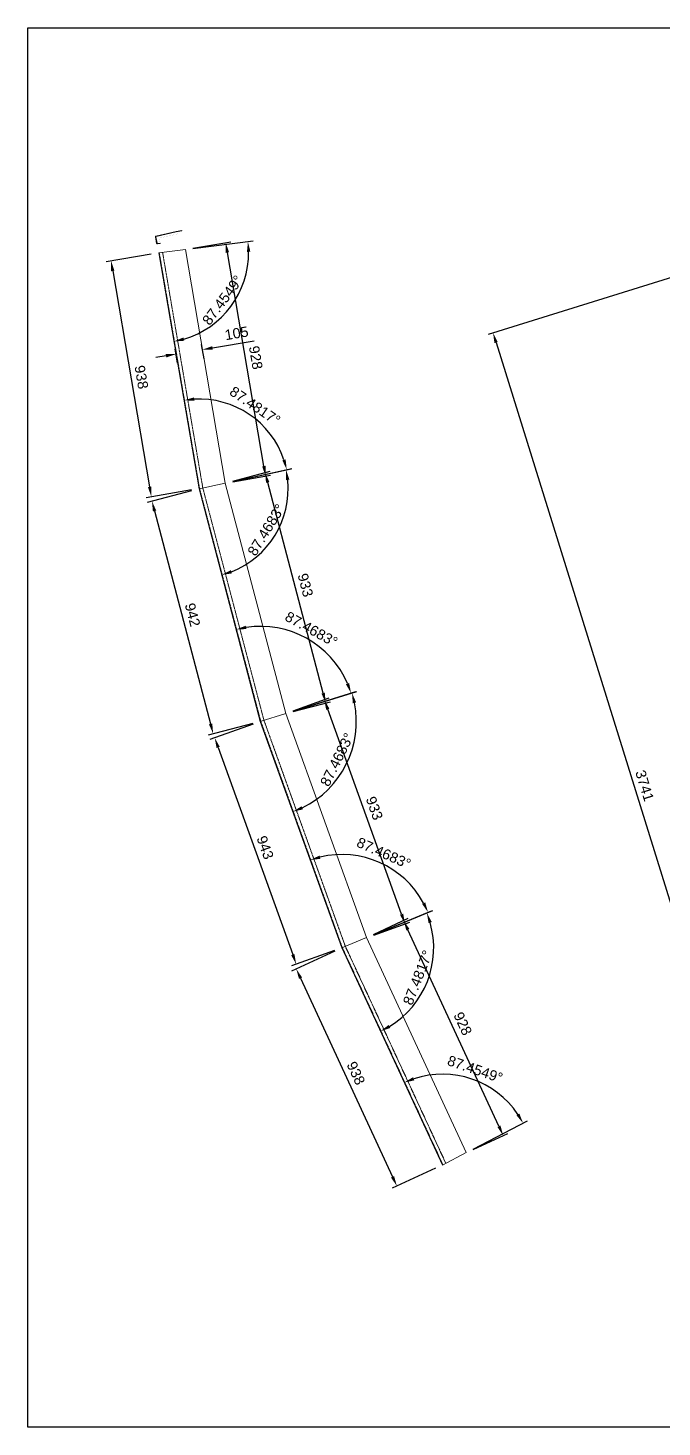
# Model space of a CAD drawing. Header units: inches. Extents: x 19267 to 40087, y 4081 to 15521.
# Drawn here: x 33526 to 36010, y 10041 to 15521 of the extents above; entities that cross this region are included whole.
import ezdxf

# ---------------------------------------------------------------- set-up
doc = ezdxf.new("R2010")
doc.units = ezdxf.units.IN
doc.header["$MEASUREMENT"] = 0
doc.linetypes.add('HIDDENNEW0', pattern=[4.5, 1.5, -1.5, 1.5])
doc.layers.get('DEFPOINTS').update_dxf_attribs({"color": 251})
doc.layers.add('20-TEXT', color=3, linetype='Continuous')
doc.layers.add('VELFAC_ALU', color=4, linetype='Continuous', lineweight=0)
doc.layers.add('vport', color=6, linetype='Continuous', plot=False)
doc.styles.get("Standard").update_dxf_attribs({"font": 'arial.ttf'})
doc.dimstyles.new('20-TEXT', dxfattribs={"dimscale": 20, "dimtxt": 2, "dimasz": 2, "dimexe": 1, "dimexo": 1.5, "dimgap": 1, "dimtad": 1, "dimdec": 0, "dimzin": 0, "dimdsep": 46, "dimtxsty": 'Standard', "dimcen": 0.09, "dimadec": 4, "dimazin": 0, "dimtfac": 1, "dimtdec": 0, "dimtofl": 0, "dimtmove": 0, "dimatfit": 3, "dimfxl": 1, "dimtolj": 1, "dimtzin": 0, "dimarcsym": 0})

# ---------------------------------------------------------------- blocks, each defined once
blk = doc.blocks.new('*D35')
at = {"layer": '20-TEXT', "color": 0, "lineweight": -2, "transparency": 16777216}
for p, q in [((36357, 14640.8), (35329, 14321.1)), ((35359.9, 14288.9), (36446.9, 10793.2)), ((37467.7, 11068.7), (36439.6, 10749.1))]:
    blk.add_line(p, q, dxfattribs=at)
at = {"layer": '20-TEXT', "color": 0, "transparency": 16777216}
for points in [[(35366.3, 14290.9), (35353.6, 14286.9), (35348.1, 14327.1)], [(36453.2, 10795.2), (36440.5, 10791.2), (36458.7, 10755)]]:
    blk.add_solid(points, dxfattribs=at)
at = {"layer": 'DEFPOINTS', "color": 0, "transparency": 16777216}
for p in [(36385.6, 14649.7), (37496.3, 11077.6), (36458.7, 10755)]:
    blk.add_point(p, dxfattribs=at)
at = {"layer": '20-TEXT', "color": 0, "transparency": 16777216, "insert": (35942, 12553), "char_height": 40, "attachment_point": 5, "rotation": 287.272}
blk.add_mtext('\\A1;3741', dxfattribs=at)
blk = doc.blocks.new('*D160')
at = {"layer": '20-TEXT', "color": 0, "lineweight": -2, "transparency": 16777216}
for p, q in [((34009, 14635.7), (33832, 14605.5)), ((33858.5, 14569.4), (34002.9, 13724)), ((34166.9, 13711.5), (33989.9, 13681.3))]:
    blk.add_line(p, q, dxfattribs=at)
at = {"layer": '20-TEXT', "color": 0, "transparency": 16777216}
for points in [[(33865.1, 14570.5), (33851.9, 14568.3), (33851.8, 14608.8)], [(34009.4, 13725.2), (33996.3, 13722.9), (34009.6, 13684.6)]]:
    blk.add_solid(points, dxfattribs=at)
at = {"layer": 'DEFPOINTS', "color": 0, "transparency": 16777216}
for p in [(34038.6, 14640.7), (34196.4, 13716.5), (34009.6, 13684.6)]:
    blk.add_point(p, dxfattribs=at)
at = {"layer": '20-TEXT', "color": 0, "transparency": 16777216, "insert": (33970.5, 14153.5), "char_height": 40, "attachment_point": 5, "rotation": 279.6904}
blk.add_mtext('\\A1;938', dxfattribs=at)
blk = doc.blocks.new('*D161')
at = {"layer": '20-TEXT', "color": 0, "lineweight": -2, "transparency": 16777216}
for p, q in [((34167.5, 13708.7), (33992.7, 13662.8)), ((34022.2, 13629.2), (34241.6, 12795.1)), ((34407.2, 12797.3), (34232.5, 12751.3))]:
    blk.add_line(p, q, dxfattribs=at)
at = {"layer": '20-TEXT', "color": 0, "transparency": 16777216}
for points in [[(34028.6, 13630.9), (34015.7, 13627.5), (34012, 13667.8)], [(34248.1, 12796.8), (34235.2, 12793.4), (34251.8, 12756.4)]]:
    blk.add_solid(points, dxfattribs=at)
at = {"layer": 'DEFPOINTS', "color": 0, "transparency": 16777216}
for p in [(34196.5, 13716.4), (34436.3, 12804.9), (34251.8, 12756.4)]:
    blk.add_point(p, dxfattribs=at)
at = {"layer": '20-TEXT', "color": 0, "transparency": 16777216, "insert": (34171, 13222.4), "char_height": 40, "attachment_point": 5, "rotation": 284.7404}
blk.add_mtext('\\A1;942', dxfattribs=at)
blk = doc.blocks.new('*D162')
at = {"layer": '20-TEXT', "color": 0, "lineweight": -2, "transparency": 16777216}
for p, q in [((34408, 12794.8), (34239, 12733.9)), ((34271.3, 12703), (34563.6, 11891.5)), ((34727.4, 11907.9), (34558.3, 11847))]:
    blk.add_line(p, q, dxfattribs=at)
at = {"layer": '20-TEXT', "color": 0, "transparency": 16777216}
for points in [[(34277.6, 12705.3), (34265.1, 12700.8), (34257.8, 12740.7)], [(34569.9, 11893.7), (34557.3, 11889.2), (34577.1, 11853.8)]]:
    blk.add_solid(points, dxfattribs=at)
at = {"layer": 'DEFPOINTS', "color": 0, "transparency": 16777216}
for p in [(34436.3, 12804.9), (34755.6, 11918.1), (34577.1, 11853.8)]:
    blk.add_point(p, dxfattribs=at)
at = {"layer": '20-TEXT', "color": 0, "transparency": 16777216, "insert": (34455.5, 12310.9), "char_height": 40, "attachment_point": 5, "rotation": 289.8038}
blk.add_mtext('\\A1;943', dxfattribs=at)
blk = doc.blocks.new('*D163')
at = {"layer": '20-TEXT', "color": 0, "lineweight": -2, "transparency": 16777216}
for p, q in [((34728.4, 11905.5), (34559, 11827)), ((34594, 11799.1), (34954.4, 11021)), ((35122.5, 11054.7), (34953.1, 10976.3))]:
    blk.add_line(p, q, dxfattribs=at)
at = {"layer": '20-TEXT', "color": 0, "transparency": 16777216}
for points in [[(34600, 11801.9), (34587.9, 11796.3), (34577.2, 11835.4)], [(34960.5, 11023.8), (34948.4, 11018.2), (34971.3, 10984.7)]]:
    blk.add_solid(points, dxfattribs=at)
at = {"layer": 'DEFPOINTS', "color": 0, "transparency": 16777216}
for p in [(34755.6, 11918.1), (35149.7, 11067.3), (34971.3, 10984.7)]:
    blk.add_point(p, dxfattribs=at)
at = {"layer": '20-TEXT', "color": 0, "transparency": 16777216, "insert": (34810.9, 11427), "char_height": 40, "attachment_point": 5, "rotation": 294.8538}
blk.add_mtext('\\A1;938', dxfattribs=at)
blk = doc.blocks.new('*D164')
at = {"layer": '20-TEXT', "color": 0, "lineweight": -2, "transparency": 16777216}
for p, q in [((34880.1, 11970.6), (35015.9, 12033.6)), ((35371.1, 11219.1), (35014.5, 11988.9)), ((35270.2, 11128.3), (35406.1, 11191.2))]:
    blk.add_line(p, q, dxfattribs=at)
at = {"layer": '20-TEXT', "color": 0, "transparency": 16777216}
for points in [[(35020.6, 11991.7), (35008.5, 11986.1), (34997.7, 12025.2)], [(35377.1, 11221.9), (35365, 11216.3), (35387.9, 11182.8)]]:
    blk.add_solid(points, dxfattribs=at)
at = {"layer": 'DEFPOINTS', "color": 0, "transparency": 16777216}
for p in [(34997.7, 12025.2), (34852.8, 11958), (35243, 11115.7)]:
    blk.add_point(p, dxfattribs=at)
at = {"layer": '20-TEXT', "color": 0, "transparency": 16777216, "insert": (35229.5, 11621), "char_height": 40, "attachment_point": 5, "rotation": 294.8537}
blk.add_mtext('\\A1;928', dxfattribs=at)
blk = doc.blocks.new('*D165')
at = {"layer": '20-TEXT', "color": 0, "lineweight": -2, "transparency": 16777216}
for p, q in [((34564.8, 12846.3), (34705.9, 12897.1)), ((34989.7, 12049.8), (34700.6, 12852.7)), ((34881.1, 11968.2), (35022.1, 12019))]:
    blk.add_line(p, q, dxfattribs=at)
at = {"layer": '20-TEXT', "color": 0, "transparency": 16777216}
for points in [[(34706.9, 12854.9), (34694.3, 12850.4), (34687, 12890.3)], [(34996, 12052.1), (34983.4, 12047.6), (35003.2, 12012.2)]]:
    blk.add_solid(points, dxfattribs=at)
at = {"layer": 'DEFPOINTS', "color": 0, "transparency": 16777216}
for p in [(34687, 12890.3), (34536.6, 12836.1), (34852.8, 11958)]:
    blk.add_point(p, dxfattribs=at)
at = {"layer": '20-TEXT', "color": 0, "transparency": 16777216, "insert": (34883.2, 12464.9), "char_height": 40, "attachment_point": 5, "rotation": 289.8038}
blk.add_mtext('\\A1;933', dxfattribs=at)
blk = doc.blocks.new('*D166')
at = {"layer": '20-TEXT', "color": 0, "lineweight": -2, "transparency": 16777216}
for p, q in [((34328.2, 13746.4), (34474.5, 13784.9)), ((34682.4, 12915.9), (34465.3, 13741.1)), ((34565.6, 12843.8), (34711.9, 12882.3))]:
    blk.add_line(p, q, dxfattribs=at)
at = {"layer": '20-TEXT', "color": 0, "transparency": 16777216}
for points in [[(34471.7, 13742.8), (34458.8, 13739.4), (34455.1, 13779.8)], [(34688.9, 12917.6), (34676, 12914.2), (34692.6, 12877.2)]]:
    blk.add_solid(points, dxfattribs=at)
at = {"layer": 'DEFPOINTS', "color": 0, "transparency": 16777216}
for p in [(34455.1, 13779.8), (34299.1, 13738.7), (34536.6, 12836.1)]:
    blk.add_point(p, dxfattribs=at)
at = {"layer": '20-TEXT', "color": 0, "transparency": 16777216, "insert": (34613, 13338.8), "char_height": 40, "attachment_point": 5, "rotation": 284.7404}
blk.add_mtext('\\A1;933', dxfattribs=at)
blk = doc.blocks.new('*D167')
at = {"layer": '20-TEXT', "color": 0, "lineweight": -2, "transparency": 16777216}
for p, q in [((34172.5, 14658.9), (34320.4, 14684.1)), ((34450.2, 13805.1), (34307.4, 14641.3)), ((34328.7, 13743.8), (34476.7, 13769.1))]:
    blk.add_line(p, q, dxfattribs=at)
at = {"layer": '20-TEXT', "color": 0, "transparency": 16777216}
for points in [[(34314, 14642.5), (34300.9, 14640.2), (34300.7, 14680.8)], [(34456.8, 13806.2), (34443.7, 13804), (34457, 13765.7)]]:
    blk.add_solid(points, dxfattribs=at)
at = {"layer": 'DEFPOINTS', "color": 0, "transparency": 16777216}
for p in [(34142.9, 14653.8), (34300.7, 14680.8), (34299.1, 13738.7)]:
    blk.add_point(p, dxfattribs=at)
at = {"layer": '20-TEXT', "color": 0, "transparency": 16777216, "insert": (34418.7, 14230), "char_height": 40, "attachment_point": 5, "rotation": 279.6904}
blk.add_mtext('\\A1;928', dxfattribs=at)
blk = doc.blocks.new('*D168')
at = {"layer": '20-TEXT', "color": 0, "lineweight": -2, "transparency": 16777216}
blk.add_line((34172.7, 14657.6), (34407.9, 14687), dxfattribs=at)
blk.add_arc((34038.6, 14640.7), 352.1, 286.2021, 0.6334, dxfattribs=at)
at = {"layer": '20-TEXT', "color": 0, "transparency": 16777216}
for points in [[(34384.1, 14644.2), (34397.4, 14645.1), (34388, 14684.6)], [(34138.4, 14296.1), (34135.4, 14309.1), (34097.9, 14293.6)]]:
    blk.add_solid(points, dxfattribs=at)
at = {"layer": 'DEFPOINTS', "color": 0, "transparency": 16777216}
for p in [(34038.6, 14640.7), (34038.6, 14640.7), (34142.9, 14653.8), (34259.5, 14366.5), (34196.4, 13716.5)]:
    blk.add_point(p, dxfattribs=at)
at = {"layer": '20-TEXT', "color": 0, "transparency": 16777216, "insert": (34288.9, 14455), "char_height": 40, "attachment_point": 5, "rotation": 53.4178}
blk.add_mtext('\\A1;87.4549°', dxfattribs=at)
blk = doc.blocks.new('*D169')
at = {"layer": '20-TEXT', "color": 0, "lineweight": -2, "transparency": 16777216}
blk.add_line((34328.5, 13745.1), (34559.4, 13795.1), dxfattribs=at)
blk.add_arc((34196.4, 13716.5), 351.4, 18.7346, 93.1644, dxfattribs=at)
at = {"layer": '20-TEXT', "color": 0, "transparency": 16777216}
for points in [[(34177.8, 14060.7), (34176.3, 14074), (34137.3, 14062.9)], [(34535.6, 13831.2), (34522.8, 13827.6), (34539.9, 13790.8)]]:
    blk.add_solid(points, dxfattribs=at)
at = {"layer": 'DEFPOINTS', "color": 0, "transparency": 16777216}
for p in [(34038.6, 14640.7), (34460.1, 13948.8), (34196.4, 13716.5), (34196.4, 13716.5), (34299.1, 13738.7)]:
    blk.add_point(p, dxfattribs=at)
at = {"layer": '20-TEXT', "color": 0, "transparency": 16777216, "insert": (34415.8, 14041.1), "char_height": 40, "attachment_point": 5, "rotation": 325.9495}
blk.add_mtext('\\A1;87.4817°', dxfattribs=at)
blk = doc.blocks.new('*D170')
at = {"layer": '20-TEXT', "color": 0, "lineweight": -2, "transparency": 16777216}
blk.add_line((34328.5, 13745.1), (34557.2, 13794.6), dxfattribs=at)
blk.add_arc((34196.4, 13716.5), 349.1, 291.3082, 5.6408, dxfattribs=at)
at = {"layer": '20-TEXT', "color": 0, "transparency": 16777216}
for points in [[(34537.3, 13749.8), (34550.5, 13751.9), (34537.7, 13790.4)], [(34325.4, 13384.9), (34321.2, 13397.6), (34285.3, 13378.9)]]:
    blk.add_solid(points, dxfattribs=at)
at = {"layer": 'DEFPOINTS', "color": 0, "transparency": 16777216}
for p in [(34196.4, 13716.5), (34196.4, 13716.5), (34299.1, 13738.7), (34438.5, 13464.9), (34436.3, 12804.9)]:
    blk.add_point(p, dxfattribs=at)
at = {"layer": '20-TEXT', "color": 0, "transparency": 16777216, "insert": (34459.6, 13555.1), "char_height": 40, "attachment_point": 5, "rotation": 58.4745}
blk.add_mtext('\\A1;87.4683°', dxfattribs=at)
blk = doc.blocks.new('*D171')
at = {"layer": '20-TEXT', "color": 0, "lineweight": -2, "transparency": 16777216}
blk.add_line((34565.3, 12845.1), (34811, 12921.5), dxfattribs=at)
blk.add_arc((34436.3, 12804.9), 372.5, 23.4282, 98.5843, dxfattribs=at)
at = {"layer": '20-TEXT', "color": 0, "transparency": 16777216}
for points in [[(34382, 13166.7), (34379.3, 13179.8), (34341.5, 13165.2)], [(34784.3, 12955.4), (34771.8, 12950.7), (34791.9, 12915.5)]]:
    blk.add_solid(points, dxfattribs=at)
at = {"layer": 'DEFPOINTS', "color": 0, "transparency": 16777216}
for p in [(34196.4, 13716.5), (34693, 13074.8), (34536.6, 12836.1), (34436.3, 12804.9), (34436.3, 12804.9)]:
    blk.add_point(p, dxfattribs=at)
at = {"layer": '20-TEXT', "color": 0, "transparency": 16777216, "insert": (34636.4, 13166.1), "char_height": 40, "attachment_point": 5, "rotation": 331.0062}
blk.add_mtext('\\A1;87.4683°', dxfattribs=at)
blk = doc.blocks.new('*D172')
at = {"layer": '20-TEXT', "color": 0, "lineweight": -2, "transparency": 16777216}
blk.add_line((34565.3, 12845.1), (34814.5, 12922.6), dxfattribs=at)
blk.add_arc((34436.3, 12804.9), 376.1, 295.8998, 11.1761, dxfattribs=at)
at = {"layer": '20-TEXT', "color": 0, "transparency": 16777216}
for points in [[(34798.8, 12876.2), (34811.7, 12879.5), (34795.4, 12916.6)], [(34603.1, 12460.4), (34598, 12472.7), (34563.7, 12451.1)]]:
    blk.add_solid(points, dxfattribs=at)
at = {"layer": 'DEFPOINTS', "color": 0, "transparency": 16777216}
for p in [(34536.6, 12836.1), (34436.3, 12804.9), (34436.3, 12804.9), (34720, 12558), (34755.6, 11918.1)]:
    blk.add_point(p, dxfattribs=at)
at = {"layer": '20-TEXT', "color": 0, "transparency": 16777216, "insert": (34736.8, 12655.4), "char_height": 40, "attachment_point": 5, "rotation": 63.5379}
blk.add_mtext('\\A1;87.4683°', dxfattribs=at)
blk = doc.blocks.new('*D173')
at = {"layer": '20-TEXT', "color": 0, "lineweight": -2, "transparency": 16777216}
blk.add_line((34880.6, 11969.4), (35112, 12064.5), dxfattribs=at)
blk.add_arc((34755.6, 11918.1), 365.3, 28.6131, 103.5262, dxfattribs=at)
at = {"layer": '20-TEXT', "color": 0, "transparency": 16777216}
for points in [[(34672.1, 12266.8), (34668.3, 12279.6), (34631.9, 12261.8)], [(35082.3, 12095.9), (35070.2, 12090.1), (35093.5, 12056.9)]]:
    blk.add_solid(points, dxfattribs=at)
at = {"layer": 'DEFPOINTS', "color": 0, "transparency": 16777216}
for p in [(34436.3, 12804.9), (34983, 12203.9), (34852.8, 11958), (34755.6, 11918.1), (34755.6, 11918.1)]:
    blk.add_point(p, dxfattribs=at)
at = {"layer": '20-TEXT', "color": 0, "transparency": 16777216, "insert": (34920.2, 12288.9), "char_height": 40, "attachment_point": 5, "rotation": 336.0697}
blk.add_mtext('\\A1;87.4683°', dxfattribs=at)
blk = doc.blocks.new('*D174')
at = {"layer": '20-TEXT', "color": 0, "lineweight": -2, "transparency": 16777216}
blk.add_line((34880.6, 11969.4), (35107.2, 12062.5), dxfattribs=at)
blk.add_arc((34755.6, 11918.1), 360.1, 301.2215, 15.9678, dxfattribs=at)
at = {"layer": '20-TEXT', "color": 0, "transparency": 16777216}
for points in [[(35095.5, 12015), (35108.1, 12019.3), (35088.7, 12054.9)], [(34945.4, 11604.3), (34939.1, 11616), (34907, 11591.3)]]:
    blk.add_solid(points, dxfattribs=at)
at = {"layer": 'DEFPOINTS', "color": 0, "transparency": 16777216}
for p in [(34852.8, 11958), (34755.6, 11918.1), (34755.6, 11918.1), (35047, 11706.5), (35149.7, 11067.3)]:
    blk.add_point(p, dxfattribs=at)
at = {"layer": '20-TEXT', "color": 0, "transparency": 16777216, "insert": (35053.2, 11801.4), "char_height": 40, "attachment_point": 5, "rotation": 68.5947}
blk.add_mtext('\\A1;87.4817°', dxfattribs=at)
blk = doc.blocks.new('*D175')
at = {"layer": '20-TEXT', "color": 0, "lineweight": -2, "transparency": 16777216}
blk.add_line((35269.6, 11129.5), (35483.5, 11240.3), dxfattribs=at)
blk.add_arc((35149.7, 11067.3), 356, 33.8406, 108.4121, dxfattribs=at)
at = {"layer": '20-TEXT', "color": 0, "transparency": 16777216}
for points in [[(35039.7, 11398.9), (35034.8, 11411.3), (35000.1, 11390.3)], [(35451.1, 11269), (35439.6, 11262.2), (35465.7, 11231.1)]]:
    blk.add_solid(points, dxfattribs=at)
at = {"layer": 'DEFPOINTS', "color": 0, "transparency": 16777216}
for p in [(34755.6, 11918.1), (35345.9, 11364.3), (35243, 11115.7), (35149.7, 11067.3), (35149.7, 11067.3)]:
    blk.add_point(p, dxfattribs=at)
at = {"layer": '20-TEXT', "color": 0, "transparency": 16777216, "insert": (35277.9, 11442.4), "char_height": 40, "attachment_point": 5, "rotation": 341.1264}
blk.add_mtext('\\A1;87.4549°', dxfattribs=at)
blk = doc.blocks.new('*D191')
at = {"layer": '20-TEXT', "color": 0, "lineweight": -2, "transparency": 16777216}
for p, q in [((34112.5, 14208.2), (34103, 14263.6)), ((34216, 14225.9), (34206.5, 14281.3)), ((34249.3, 14268.3), (34411.9, 14296)), ((34067, 14237.2), (34027.5, 14230.4))]:
    blk.add_line(p, q, dxfattribs=at)
at = {"layer": '20-TEXT', "color": 0, "transparency": 16777216}
for points in [[(34248.2, 14274.8), (34250.4, 14261.7), (34209.9, 14261.5)], [(34065.8, 14243.7), (34068.1, 14230.6), (34106.4, 14243.9)]]:
    blk.add_solid(points, dxfattribs=at)
at = {"layer": 'DEFPOINTS', "color": 0, "transparency": 16777216}
for p in [(34209.9, 14261.5), (34221, 14196.3), (34117.5, 14178.6)]:
    blk.add_point(p, dxfattribs=at)
at = {"layer": '20-TEXT', "color": 0, "transparency": 16777216, "insert": (34343.5, 14325.3), "char_height": 40, "attachment_point": 5, "rotation": 9.6769}
blk.add_mtext('\\A1;105', dxfattribs=at)

msp = doc.modelspace()

# ---------------------------------------------------------------- hatches: boundary and pattern name
at = {"layer": 'VELFAC_ALU', "linetype": 'Continuous'}
h = msp.add_hatch(color=256, dxfattribs=at)
h.dxf.hatch_style = 1
h.paths.add_polyline_path([(34027.7, 14706.3, 0.389325), (34025.7, 14703.2), (34030.2, 14677.5, 0.414214), (34033.3, 14675.3), (34043.9, 14677.1), (34043.6, 14678.9), (34033, 14677, -0.414214), (34031.9, 14677.8), (34027.5, 14703.5, -0.378974), (34028.1, 14704.5), (34107.3, 14722.7), (34129.5, 14726.6), (34129.2, 14728.3), (34107, 14724.5)])

# ---------------------------------------------------------------- linework, layer by layer
at = {"layer": 'VELFAC_ALU', "ltscale": 15}
for p, q in [((34142.9, 14653.8), (34038.6, 14640.7)), ((34299.1, 13738.7), (34196.4, 13716.5)), ((34536.6, 12836.1), (34436.3, 12804.9)), ((34852.8, 11958), (34755.6, 11918.1)), ((35243, 11115.7), (35149.7, 11067.3))]:
    msp.add_line(p, q, dxfattribs=at)
at = {"layer": 'VELFAC_ALU'}
for p, q in [((34038.6, 14640.7), (34196.4, 13716.5)), ((34142.9, 14653.8), (34299.1, 13738.7)), ((34196.4, 13716.5), (34436.3, 12804.9)), ((34299.1, 13738.8), (34536.6, 12836.1)), ((34536.6, 12836.1), (34852.8, 11958)), ((34436.3, 12804.9), (34755.6, 11918.1)), ((34852.8, 11958), (35243, 11115.7)), ((34755.6, 11918.1), (35149.7, 11067.3))]:
    msp.add_line(p, q, dxfattribs=at)
at = {"layer": 'VELFAC_ALU', "linetype": 'HIDDENNEW0'}
for p, q in [((34040.6, 14641.1), (34198.4, 13716.9)), ((34053.5, 14642.6), (34211.1, 13719.7)), ((34198.4, 13717), (34438.2, 12805.5)), ((34211.1, 13719.7), (34450.6, 12809.4)), ((34438.1, 12805.6), (34757.5, 11918.8)), ((34450.6, 12809.4), (34769.5, 11923.8)), ((34757.4, 11918.9), (35151.5, 11068.2)), ((34769.5, 11923.8), (35163, 11074.2))]:
    msp.add_line(p, q, dxfattribs=at)
at = {"layer": 'VELFAC_ALU', "linetype": 'Continuous'}
msp.add_lwpolyline([(34043.9, 14677.1), (34033.3, 14675.3, -0.414214), (34030.2, 14677.5), (34025.7, 14703.2, -0.389325), (34027.7, 14706.3), (34107, 14724.5), (34129.2, 14728.3), (34129.5, 14726.6), (34107.3, 14722.7), (34028.1, 14704.5, 0.378974), (34027.5, 14703.5), (34031.9, 14677.8, 0.414214), (34033, 14677), (34043.6, 14678.9)], format="xyb", close=True, dxfattribs=at)
at = {"layer": 'VELFAC_ALU', "linetype": 'Continuous', "const_width": 0.225}
msp.add_lwpolyline([(34043.6, 14678.9), (34040.3, 14698.1), (34115.9, 14715.5), (34114.4, 14723.9)], dxfattribs=at)
at = {"layer": 'vport', "ltscale": 5}
msp.add_lwpolyline([(33526.3, 15521.3), (40087.1, 15521.3), (40087.1, 10040.9), (33526.3, 10040.9)], close=True, dxfattribs=at)

# ---------------------------------------------------------------- dimensions: what is measured, and where the dimension line sits
at = {"layer": '20-TEXT'}
for p1, p2, distance, picture, middle in [((34038.6, 14640.7), (34196.4, 13716.5), -189.5, '*D160', (33970.5, 14153.5)), ((34299.1, 13738.7), (34142.9, 14653.8), -160.1, '*D167', (34418.7, 14230)), ((36385.6, 14649.7), (37496.3, 11077.6), -1086.6, '*D35', (35942, 12553)), ((34117.5, 14178.6), (34221, 14196.3), 66.2, '*D191', (34343.5, 14325.3)), ((34536.6, 12836.1), (34299.1, 13738.7), -161.3, '*D166', (34613, 13338.8)), ((34196.4634, 13716.3745), (34436.2592, 12804.9439), -190.7372, '*D161', (34170.994, 13222.4133)), ((34852.8, 11958), (34536.6, 12836.1), -159.9, '*D165', (34883.2, 12464.9)), ((34436.3, 12804.9), (34755.6, 11918.1), -189.7, '*D162', (34455.5, 12310.9)), ((35243, 11115.7), (34852.8, 11958), -159.7, '*D164', (35229.5, 11621)), ((34755.6, 11918.1), (35149.7, 11067.3), -196.7, '*D163', (34810.9, 11427))]:
    dim = msp.add_aligned_dim(p1=p1, p2=p2, distance=distance, dimstyle='20-TEXT', dxfattribs=at)
    dim.commit()
    dim.dimension.update_dxf_attribs({"geometry": picture, "text_midpoint": middle})
for base, line1, line2, picture, middle in [((34259.4581, 14366.4733), ((34142.8912, 14653.8224), (34038.6038, 14640.7491)), ((34038.6038, 14640.7491), (34196.4247, 13716.5218)), '*D168', (34288.9148, 14454.9722)), ((34460.122, 13948.7506), ((34038.6038, 14640.7491), (34196.4247, 13716.5218)), ((34299.1492, 13738.7478), (34196.4247, 13716.5218)), '*D169', (34415.8032, 14041.1462)), ((34438.5027, 13464.9343), ((34196.4247, 13716.5218), (34436.2592, 12804.9439)), ((34299.1492, 13738.7478), (34196.4247, 13716.5218)), '*D170', (34459.5649, 13555.1081)), ((34692.9864, 13074.7996), ((34536.6222, 12836.1498), (34436.2592, 12804.9439)), ((34196.4247, 13716.5218), (34436.2592, 12804.9439)), '*D171', (34636.3991, 13166.0983)), ((34719.9581, 12557.9793), ((34536.6222, 12836.1498), (34436.2592, 12804.9439)), ((34436.2592, 12804.9439), (34755.6123, 11918.0909)), '*D172', (34736.7852, 12655.3555)), ((34983.0349, 12203.9144), ((34852.8295, 11958.033), (34755.6123, 11918.0909)), ((34436.2592, 12804.9439), (34755.6123, 11918.0909)), '*D173', (34920.1739, 12288.9151)), ((35046.9919, 11706.5029), ((34852.8295, 11958.033), (34755.6123, 11918.0909)), ((34755.6123, 11918.0909), (35149.6917, 11067.3243)), '*D174', (35053.2381, 11801.4207)), ((35345.90185, 11364.33477), ((35243.00521, 11115.69126), (35149.69166, 11067.32428)), ((34755.61229, 11918.09093), (35149.69166, 11067.32428)), '*D175', (35277.91711, 11442.4036))]:
    dim = msp.add_angular_dim_2l(base=base, line1=line1, line2=line2, dimstyle='20-TEXT', dxfattribs=at)
    dim.commit()
    dim.dimension.update_dxf_attribs({"geometry": picture, "text_midpoint": middle})

doc.saveas('drawing.dxf')
